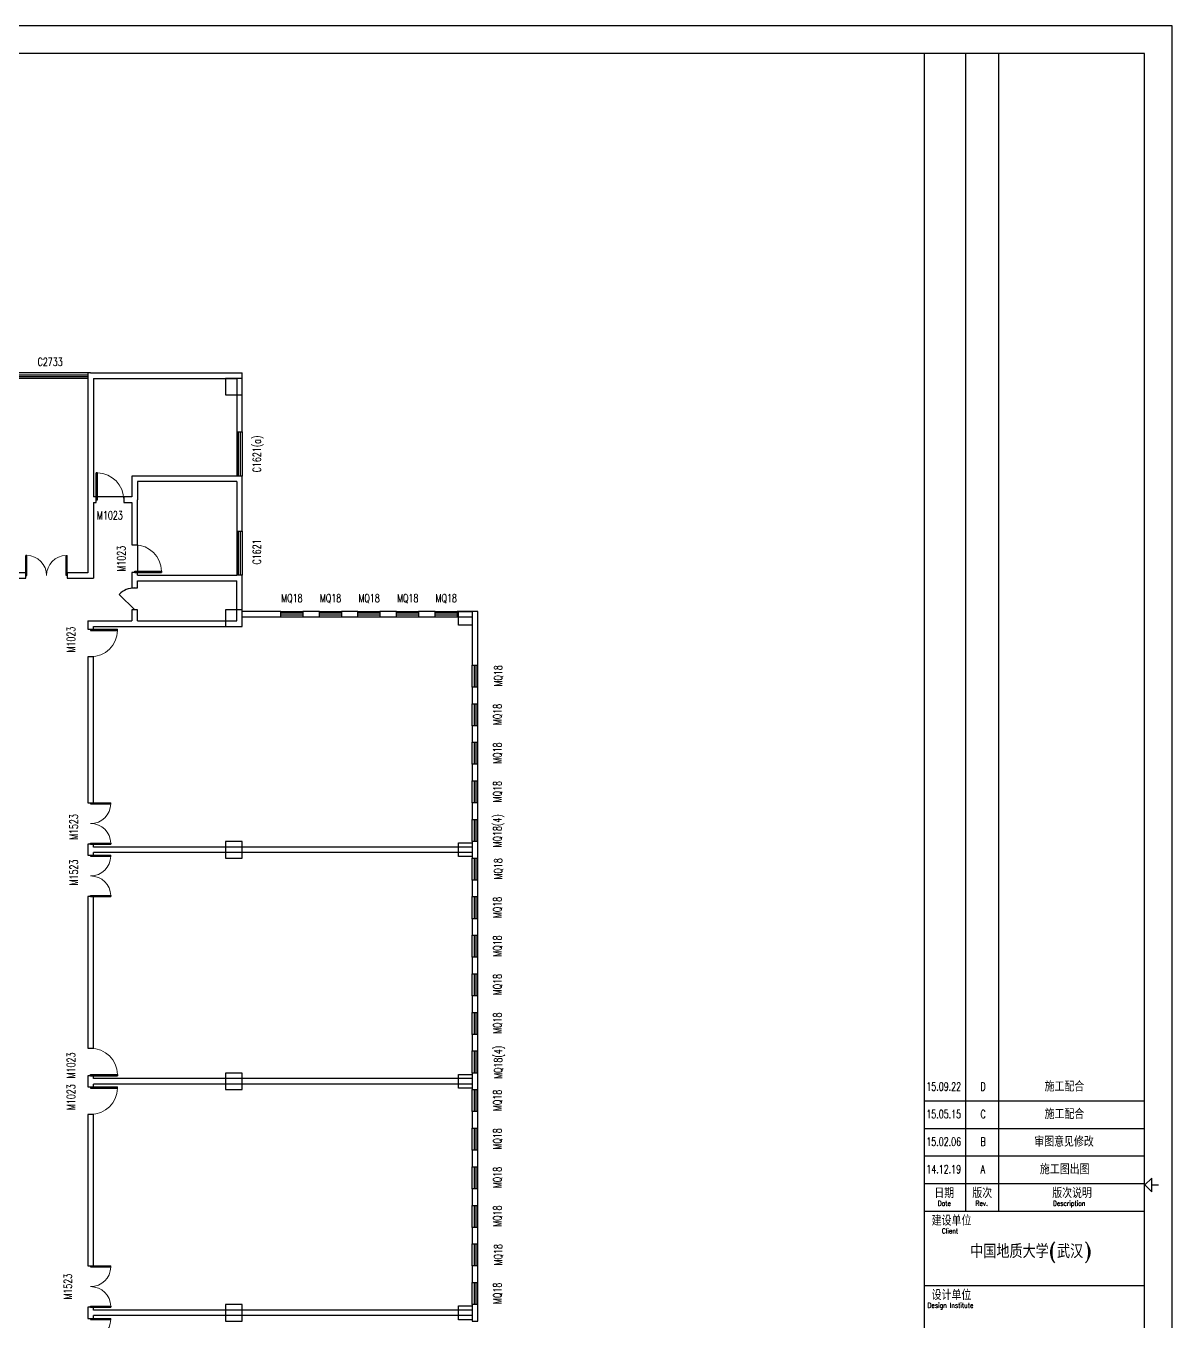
# Model space of a CAD drawing. Header units: inches. Extents: x -867 to 118033, y 851870 to 935970.
# Drawn here: x 76433 to 118033, y 888980 to 935970 of the extents above; entities that cross this region are included whole.
import ezdxf

# ---------------------------------------------------------------- set-up
doc = ezdxf.new("R2010")
doc.units = ezdxf.units.IN
doc.header["$MEASUREMENT"] = 0
for name, color, linetype in [('COLUMN', 10, 'Continuous'), ('DOOR_FIRE', 10, 'Continuous'), ('WALL', 10, 'Continuous'), ('WINDOW', 10, 'Continuous'), ('图框', 10, 'Continuous')]:
    doc.layers.add(name, color=color, linetype=linetype)
doc.styles.add('_TCH_WINDOW', font='SIMPLEX', dxfattribs={"bigfont": 'GBCBIG'})
doc.styles.add('TKZ1_tjhts.shx', font='tjromant.shx', dxfattribs={"bigfont": 'tjhts.shx'})
doc.styles.add('TKZ2_tjkts.shx', font='tjromant.shx', dxfattribs={"bigfont": 'tjkts.shx'})

msp = doc.modelspace()

# ---------------------------------------------------------------- linework, layer by layer
at = {"color": 7}
for p, q in [((118033, 935970), (-867, 935970)), ((118033, 851870), (118033, 935970)), ((109033, 934970), (109033, 852870)), ((110533, 934970), (110533, 892970)), ((111733, 934970), (111733, 892970)), ((109033, 896970), (117033, 896970)), ((109033, 895970), (117033, 895970)), ((109033, 894970), (117033, 894970)), ((109033, 893970), (117033, 893970)), ((117294, 893920), (117544, 893920)), ((109033, 892970), (117033, 892970)), ((109033, 892970), (117033, 892970)), ((109033, 890270), (117033, 890270))]:
    msp.add_line(p, q, dxfattribs=at)
msp.add_lwpolyline([(117033, 852870), (117033, 934970), (1633, 934970), (1633, 852870)], close=True, dxfattribs=at)
msp.add_polyline3d([(117294, 893670, 0), (117294, 894170, 0), (117044, 893920, 0)], close=True, dxfattribs=at)
at = {"layer": 'COLUMN', "color": 2, "ltscale": 3}
for points in [[(84283, 922580), (84283, 923180), (83683, 923180), (83683, 922580)], [(84283, 914180), (84283, 914780), (83683, 914780), (83683, 914180)], [(92133, 914730), (92633, 914730), (92633, 914230), (92133, 914230)], [(84283, 905780), (84283, 906380), (83683, 906380), (83683, 905780)], [(92133, 906330), (92633, 906330), (92633, 905830), (92133, 905830)], [(84283, 897380), (84283, 897980), (83683, 897980), (83683, 897380)], [(84283, 897380), (84283, 897980), (83683, 897980), (83683, 897380)], [(92133, 897930), (92633, 897930), (92633, 897430), (92133, 897430)], [(84283, 888980), (84283, 889580), (83683, 889580), (83683, 888980)], [(92133, 889530), (92633, 889530), (92633, 889030), (92133, 889030)]]:
    msp.add_lwpolyline(points, close=True, dxfattribs=at)
at = {"layer": 'DOOR_FIRE', "color": 7}
for p, q in [((76470, 916761), (76433, 916761)), ((76433, 916030), (76433, 916761)), ((76470, 916030), (76470, 916761)), ((77895, 916030), (77895, 916761)), ((77895, 916761), (77933, 916761)), ((77933, 916030), (77933, 916761)), ((76433, 916030), (76470, 916030)), ((77933, 916030), (77895, 916030))]:
    msp.add_line(p, q, dxfattribs=at)
at = {"layer": 'DOOR_FIRE', "color": 4}
msp.add_line((80383, 914780), (79817, 915346), dxfattribs=at)
at = {"layer": 'DOOR_FIRE', "color": 7, "lineweight": 13}
for centre, start, end in [((76451, 916030), 0, 88.5307), ((77914, 916030), 91.4693, 180)]:
    msp.add_arc(centre, 731, start, end, dxfattribs=at)
at = {"layer": 'DOOR_FIRE', "color": 4}
msp.add_arc((80383, 914780), 800, 90, 135, dxfattribs=at)
at = {"layer": 'WALL', "color": 2}
for p, q in [((78683, 923380), (78683, 923180)), ((78783, 923380), (78683, 923380)), ((78783, 923380), (84283, 923380)), ((84283, 921240), (84283, 923380)), ((78683, 923180), (78683, 918780)), ((78883, 923180), (84083, 923180)), ((78883, 923180), (78883, 918880)), ((84083, 923180), (84083, 921240)), ((84083, 921240), (84283, 921240)), ((84083, 919640), (80283, 919640)), ((80283, 919640), (80283, 918880)), ((84283, 919640), (84083, 919640)), ((84283, 919540), (84283, 919640)), ((80483, 919440), (80483, 918780)), ((84083, 919440), (80483, 919440)), ((84083, 919440), (84083, 917640)), ((84283, 917640), (84283, 919540)), ((78683, 918780), (78683, 916130)), ((78983, 918880), (78883, 918880)), ((78883, 918680), (78983, 918680)), ((78883, 918680), (78883, 915930)), ((78983, 918680), (78983, 918880)), ((79983, 918880), (79983, 918680)), ((80283, 918880), (79983, 918880)), ((79983, 918680), (80283, 918680)), ((80283, 918680), (80283, 917140)), ((80483, 917140), (80483, 918780)), ((84083, 917640), (84283, 917640)), ((80283, 917140), (80483, 917140)), ((76433, 916130), (75683, 916130)), ((75683, 915930), (76433, 915930)), ((76433, 915930), (76433, 916130)), ((78683, 916130), (77933, 916130)), ((77933, 916130), (77933, 915930)), ((77933, 915930), (78883, 915930)), ((80283, 916140), (80283, 915940)), ((80483, 916140), (80283, 916140)), ((80283, 915940), (80283, 915580)), ((80483, 916040), (80483, 916140)), ((80483, 916040), (84083, 916040)), ((80483, 915840), (84083, 915840)), ((80483, 915580), (80483, 915840)), ((84283, 916040), (84083, 916040)), ((84083, 914630), (84083, 915840)), ((84283, 915940), (84283, 916040)), ((84283, 914730), (84283, 915940)), ((80283, 915580), (80483, 915580)), ((80483, 914780), (80283, 914780)), ((80283, 914780), (80283, 914380)), ((80483, 914380), (80483, 914780)), ((84083, 914380), (84083, 914630)), ((85680, 914730), (84283, 914730)), ((84283, 914530), (85680, 914530)), ((84283, 914180), (84283, 914530)), ((85680, 914530), (85680, 914730)), ((86480, 914730), (86480, 914530)), ((87083, 914730), (86480, 914730)), ((86480, 914530), (87083, 914530)), ((87083, 914530), (87083, 914730)), ((87883, 914730), (87883, 914530)), ((88483, 914730), (87883, 914730)), ((87883, 914530), (88483, 914530)), ((88483, 914530), (88483, 914730)), ((89883, 914730), (89283, 914730)), ((89283, 914730), (89283, 914530)), ((89283, 914530), (89883, 914530)), ((89883, 914530), (89883, 914730)), ((90683, 914730), (90683, 914530)), ((91283, 914730), (90683, 914730)), ((90683, 914530), (91283, 914530)), ((91283, 914530), (91283, 914730)), ((92083, 914730), (92083, 914530)), ((92833, 914730), (92083, 914730)), ((92083, 914530), (92633, 914530)), ((92633, 914530), (92633, 912780)), ((92833, 912780), (92833, 914730)), ((78683, 914380), (78683, 914080)), ((78683, 914380), (80283, 914380)), ((78683, 914080), (78883, 914080)), ((78883, 914180), (80383, 914180)), ((78883, 914080), (78883, 914180)), ((80383, 914180), (84283, 914180)), ((80483, 914380), (84083, 914380)), ((78883, 913080), (78683, 913080)), ((78683, 913080), (78683, 907780)), ((78883, 907780), (78883, 913080)), ((92633, 912780), (92833, 912780)), ((92833, 911980), (92633, 911980)), ((92633, 911980), (92633, 911380)), ((92833, 911380), (92833, 911980)), ((92633, 911380), (92833, 911380)), ((92633, 910580), (92633, 909980)), ((92833, 910580), (92633, 910580)), ((92833, 909980), (92833, 910580)), ((92633, 909980), (92833, 909980)), ((92833, 909180), (92633, 909180)), ((92633, 909180), (92633, 908580)), ((92833, 908580), (92833, 909180)), ((92633, 908580), (92833, 908580)), ((78683, 907780), (78883, 907780)), ((92633, 907780), (92633, 907180)), ((92833, 907780), (92633, 907780)), ((92833, 907180), (92833, 907780)), ((92633, 907180), (92833, 907180)), ((78883, 906280), (78683, 906280)), ((78683, 906280), (78683, 906080)), ((78683, 906080), (78683, 905880)), ((78883, 906180), (78883, 906280)), ((92633, 906180), (78883, 906180)), ((92633, 905980), (78883, 905980)), ((78883, 905880), (78883, 905980)), ((92833, 906380), (92633, 906380)), ((92633, 906380), (92633, 906180)), ((92633, 905980), (92633, 905780)), ((92833, 906080), (92833, 906380)), ((92833, 905780), (92833, 906080)), ((78683, 905880), (78883, 905880)), ((92633, 905780), (92833, 905780)), ((92833, 904980), (92633, 904980)), ((92633, 904980), (92633, 904380)), ((92833, 904380), (92833, 904980)), ((78683, 904380), (78683, 898880)), ((78883, 904380), (78683, 904380)), ((78883, 898880), (78883, 904380)), ((92633, 904380), (92833, 904380)), ((92833, 903580), (92633, 903580)), ((92633, 903580), (92633, 902980)), ((92833, 902980), (92833, 903580)), ((92633, 902980), (92833, 902980)), ((92833, 902180), (92633, 902180)), ((92633, 902180), (92633, 901580)), ((92833, 901580), (92833, 902180)), ((92633, 901580), (92833, 901580)), ((92833, 900780), (92633, 900780)), ((92633, 900780), (92633, 900180)), ((92833, 900180), (92833, 900780)), ((92633, 900180), (92833, 900180)), ((92633, 899380), (92633, 898780)), ((92833, 899380), (92633, 899380)), ((92833, 898780), (92833, 899380)), ((78683, 898880), (78883, 898880)), ((92633, 898780), (92833, 898780)), ((92633, 897980), (92633, 897780)), ((92833, 897980), (92633, 897980)), ((92833, 897680), (92833, 897980)), ((78683, 897880), (78683, 897680)), ((78883, 897880), (78683, 897880)), ((78683, 897680), (78683, 897480)), ((78883, 897780), (78883, 897880)), ((92633, 897780), (78883, 897780)), ((78883, 897480), (78883, 897580)), ((92633, 897580), (78883, 897580)), ((92633, 897580), (92633, 897380)), ((92833, 897380), (92833, 897680)), ((78683, 897480), (78883, 897480)), ((92633, 897380), (92833, 897380)), ((92633, 896580), (92633, 895980)), ((92833, 896580), (92633, 896580)), ((92833, 895980), (92833, 896580)), ((78683, 896480), (78683, 890980)), ((78883, 896480), (78683, 896480)), ((78883, 890980), (78883, 896480)), ((92633, 895980), (92833, 895980)), ((92633, 895180), (92633, 894580)), ((92833, 895180), (92633, 895180)), ((92833, 894580), (92833, 895180)), ((92633, 894580), (92833, 894580)), ((92633, 893780), (92633, 893180)), ((92833, 893780), (92633, 893780)), ((92833, 893180), (92833, 893780)), ((92633, 893180), (92833, 893180)), ((92833, 892380), (92633, 892380)), ((92633, 892380), (92633, 891780)), ((92833, 891780), (92833, 892380)), ((92633, 891780), (92833, 891780)), ((78683, 890980), (78883, 890980)), ((92633, 890980), (92633, 890380)), ((92833, 890980), (92633, 890980)), ((92833, 890380), (92833, 890980)), ((92633, 890380), (92833, 890380)), ((92833, 889580), (92633, 889580)), ((92633, 889580), (92633, 889380)), ((92833, 889280), (92833, 889580)), ((78883, 889480), (78683, 889480)), ((78683, 889480), (78683, 889280)), ((78683, 889280), (78683, 889080)), ((78683, 889080), (78883, 889080)), ((78883, 889380), (78883, 889480)), ((92633, 889380), (78883, 889380)), ((92633, 889180), (78883, 889180)), ((78883, 889080), (78883, 889180)), ((92633, 889180), (92633, 888980)), ((92833, 888980), (92833, 889280)), ((92633, 888980), (92833, 888980))]:
    msp.add_line(p, q, dxfattribs=at)
at = {"layer": 'WINDOW', "color": 7}
for p, q in [((78683, 923380), (75983, 923380)), ((75983, 923314), (78683, 923314)), ((75983, 923247), (78683, 923247)), ((78683, 923180), (75983, 923180)), ((84083, 921240), (84083, 919640)), ((84149, 919640), (84149, 921240)), ((84216, 919640), (84216, 921240)), ((84283, 921240), (84283, 919640)), ((79033, 919755), (78983, 919755)), ((78983, 918780), (78983, 919755)), ((79033, 918780), (79033, 919755)), ((78983, 918780), (79033, 918780)), ((84083, 917640), (84083, 916040)), ((84149, 916040), (84149, 917640)), ((84216, 916040), (84216, 917640)), ((84283, 917640), (84283, 916040)), ((80383, 916140), (80383, 916190)), ((80383, 916190), (81358, 916190)), ((80383, 916140), (81358, 916140)), ((81358, 916190), (81358, 916140)), ((85680, 914730), (86480, 914730)), ((86480, 914664), (85680, 914664)), ((86480, 914597), (85680, 914597)), ((85680, 914530), (86480, 914530)), ((87083, 914730), (87883, 914730)), ((87883, 914664), (87083, 914664)), ((87883, 914597), (87083, 914597)), ((87083, 914530), (87883, 914530)), ((88483, 914730), (89283, 914730)), ((89283, 914664), (88483, 914664)), ((89283, 914597), (88483, 914597)), ((88483, 914530), (89283, 914530)), ((89883, 914730), (90683, 914730)), ((90683, 914664), (89883, 914664)), ((90683, 914597), (89883, 914597)), ((89883, 914530), (90683, 914530)), ((91283, 914730), (92083, 914730)), ((92083, 914664), (91283, 914664)), ((92083, 914597), (91283, 914597)), ((91283, 914530), (92083, 914530)), ((78783, 914080), (78783, 914030)), ((78783, 914080), (79758, 914080)), ((78783, 914030), (79758, 914030)), ((79758, 914030), (79758, 914080)), ((92633, 911980), (92633, 912780)), ((92699, 912780), (92699, 911980)), ((92766, 912780), (92766, 911980)), ((92833, 911980), (92833, 912780)), ((92633, 910580), (92633, 911380)), ((92699, 911380), (92699, 910580)), ((92766, 911380), (92766, 910580)), ((92833, 910580), (92833, 911380)), ((92633, 909180), (92633, 909980)), ((92699, 909980), (92699, 909180)), ((92766, 909980), (92766, 909180)), ((92833, 909180), (92833, 909980)), ((92633, 907780), (92633, 908580)), ((92699, 908580), (92699, 907780)), ((92766, 908580), (92766, 907780)), ((92833, 907780), (92833, 908580)), ((78783, 907780), (78783, 907743)), ((78783, 907780), (79514, 907780)), ((78783, 907743), (79514, 907743)), ((79514, 907743), (79514, 907780)), ((92633, 906380), (92633, 907180)), ((92699, 907180), (92699, 906380)), ((92766, 907180), (92766, 906380)), ((92833, 906380), (92833, 907180)), ((78783, 906318), (79514, 906318)), ((78783, 906280), (78783, 906318)), ((78783, 906280), (79514, 906280)), ((79514, 906318), (79514, 906280)), ((78783, 905880), (79514, 905880)), ((78783, 905880), (78783, 905843)), ((78783, 905843), (79514, 905843)), ((79514, 905843), (79514, 905880)), ((92633, 904980), (92633, 905780)), ((92699, 905780), (92699, 904980)), ((92766, 905780), (92766, 904980)), ((92833, 904980), (92833, 905780)), ((78783, 904380), (78783, 904418)), ((78783, 904418), (79514, 904418)), ((78783, 904380), (79514, 904380)), ((79514, 904418), (79514, 904380)), ((92633, 903580), (92633, 904380)), ((92699, 904380), (92699, 903580)), ((92766, 904380), (92766, 903580)), ((92833, 903580), (92833, 904380)), ((92633, 902180), (92633, 902980)), ((92699, 902980), (92699, 902180)), ((92766, 902980), (92766, 902180)), ((92833, 902180), (92833, 902980)), ((92633, 900780), (92633, 901580)), ((92699, 901580), (92699, 900780)), ((92766, 901580), (92766, 900780)), ((92833, 900780), (92833, 901580)), ((92633, 899380), (92633, 900180)), ((92699, 900180), (92699, 899380)), ((92766, 900180), (92766, 899380)), ((92833, 899380), (92833, 900180)), ((92633, 897980), (92633, 898780)), ((92699, 898780), (92699, 897980)), ((92766, 898780), (92766, 897980)), ((92833, 897980), (92833, 898780)), ((78783, 897930), (79758, 897930)), ((78783, 897880), (78783, 897930)), ((78783, 897880), (79758, 897880)), ((79758, 897930), (79758, 897880)), ((78783, 897480), (78783, 897430)), ((78783, 897480), (79758, 897480)), ((78783, 897430), (79758, 897430)), ((79758, 897430), (79758, 897480)), ((92633, 896580), (92633, 897380)), ((92699, 897380), (92699, 896580)), ((92766, 897380), (92766, 896580)), ((92833, 896580), (92833, 897380)), ((92633, 895180), (92633, 895980)), ((92699, 895980), (92699, 895180)), ((92766, 895980), (92766, 895180)), ((92833, 895180), (92833, 895980)), ((92633, 893780), (92633, 894580)), ((92699, 894580), (92699, 893780)), ((92766, 894580), (92766, 893780)), ((92833, 893780), (92833, 894580)), ((92633, 892380), (92633, 893180)), ((92699, 893180), (92699, 892380)), ((92766, 893180), (92766, 892380)), ((92833, 892380), (92833, 893180)), ((92633, 890980), (92633, 891780)), ((92699, 891780), (92699, 890980)), ((92766, 891780), (92766, 890980)), ((92833, 890980), (92833, 891780)), ((78783, 890980), (79514, 890980)), ((78783, 890980), (78783, 890943)), ((78783, 890943), (79514, 890943)), ((79514, 890943), (79514, 890980)), ((92633, 889580), (92633, 890380)), ((92699, 890380), (92699, 889580)), ((92766, 890380), (92766, 889580)), ((92833, 889580), (92833, 890380)), ((78783, 889480), (78783, 889518)), ((78783, 889518), (79514, 889518)), ((79514, 889518), (79514, 889480)), ((78783, 889480), (79514, 889480)), ((78783, 889080), (78783, 889043)), ((78783, 889080), (79514, 889080)), ((78783, 889043), (79514, 889043)), ((79514, 889043), (79514, 889080))]:
    msp.add_line(p, q, dxfattribs=at)
at = {"layer": 'WINDOW', "color": 4}
for p, q in [((79983, 918880), (78983, 918880)), ((80483, 917140), (80483, 916140))]:
    msp.add_line(p, q, dxfattribs=at)
at = {"layer": 'WINDOW', "color": 7, "lineweight": 13}
for centre, radius, start, end in [((79008, 918780), 975, 0, 88.5307), ((80383, 916165), 975, 1.4693, 90), ((78783, 914055), 975, 270, 358.5307), ((78783, 907761), 731, 270, 358.5307), ((78783, 906299), 731, 1.4693, 90), ((78783, 905861), 731, 270, 358.5307), ((78783, 904399), 731, 1.4693, 90), ((78783, 897905), 975, 1.4693, 90), ((78783, 897455), 975, 270, 358.5307), ((78783, 890961), 731, 270, 358.5307), ((78783, 889499), 731, 1.4693, 90), ((78783, 889061), 731, 270, 358.5307)]:
    msp.add_arc(centre, radius, start, end, dxfattribs=at)

# ---------------------------------------------------------------- texts
at = {"color": 7}
for s, height, style, width, p in [('15.09.22', 300, 'TKZ1_tjhts.shx', 0.7, (109113, 897340)), ('D', 300, 'TKZ1_tjhts.shx', 0.7, (111078, 897340)), ('15.05.15', 300, 'TKZ1_tjhts.shx', 0.7, (109113, 896340)), ('C', 300, 'TKZ1_tjhts.shx', 0.7, (111078, 896340)), ('15.02.06', 300, 'TKZ1_tjhts.shx', 0.7, (109113, 895340)), ('B', 300, 'TKZ1_tjhts.shx', 0.7, (111078, 895340)), ('14.12.19', 300, 'TKZ1_tjhts.shx', 0.7, (109113, 894340)), ('A', 300, 'TKZ1_tjhts.shx', 0.7, (111083, 894340)), ('Date', 180, 'TKZ2_tjkts.shx', 0.8, (109525, 893164)), ('Rev.', 180, 'TKZ2_tjkts.shx', 0.8, (110899, 893164)), ('Description', 180, 'TKZ2_tjkts.shx', 0.8, (113707, 893164)), ('Client', 180, 'TKZ2_tjkts.shx', 0.8, (109676, 892164)), ('Design Institute', 180, 'TKZ2_tjkts.shx', 0.8, (109155, 889464))]:
    msp.add_text(s, height=height, dxfattribs=dict(at, style=style, width=width)).set_placement(p)
at = {"color": 7, "style": 'TKZ2_tjkts.shx'}
for s, p in [('施工配合', (113404, 897310)), ('施工配合', (113404, 896310)), ('审图意见修改', (113030, 895310)), ('施工图出图', (113235, 894310)), ('日期', (109403, 893444)), ('版次', (110781, 893444)), ('版次说明', (113682, 893444)), ('建设单位', (109307, 892444)), ('设计单位', (109304, 889744))]:
    msp.add_text(s, height=360, dxfattribs=at).set_placement(p)
at = {"layer": 'WINDOW', "color": 7, "style": '_TCH_WINDOW', "width": 0.705882}
for s, p in [('C2733', (76858, 923634)), ('M1023', (79013, 918063)), ('MQ18', (85700, 915061)), ('MQ18', (87103, 915061)), ('MQ18', (88503, 915061)), ('MQ18', (89903, 915061)), ('MQ18', (91303, 915061))]:
    msp.add_text(s, height=297.5, dxfattribs=at).set_placement(p)
for s, p in [('C1621(a)', (84961, 919775)), ('C1621', (84961, 916430)), ('M1023', (80046, 916170)), ('M1023', (78218, 913235)), ('MQ18', (93721, 912000)), ('MQ18', (93695, 910600)), ('MQ18', (93695, 909200)), ('MQ18', (93695, 907800)), ('M1523', (78318, 906436)), ('MQ18(4)', (93695, 906165)), ('M1523', (78318, 904785)), ('MQ18', (93721, 905000)), ('MQ18', (93695, 903600)), ('MQ18', (93695, 902200)), ('MQ18', (93695, 900800)), ('MQ18', (93695, 899400)), ('MQ18(4)', (93721, 897765)), ('M1023', (78218, 897786)), ('M1023', (78218, 896635)), ('MQ18', (93695, 896600)), ('MQ18', (93695, 895200)), ('MQ18', (93695, 893800)), ('MQ18', (93695, 892400)), ('MQ18', (93721, 891000)), ('M1523', (78102, 889760)), ('MQ18', (93695, 889600))]:
    msp.add_text(s, height=297.5, rotation=90, dxfattribs=at).set_placement(p)
at = {"layer": '图框', "color": 7, "style": 'TKZ1_tjhts.shx'}
msp.add_text('中国地质大学(武汉)', height=500, dxfattribs=at).set_placement((110706, 891263))

doc.saveas('drawing.dxf')
